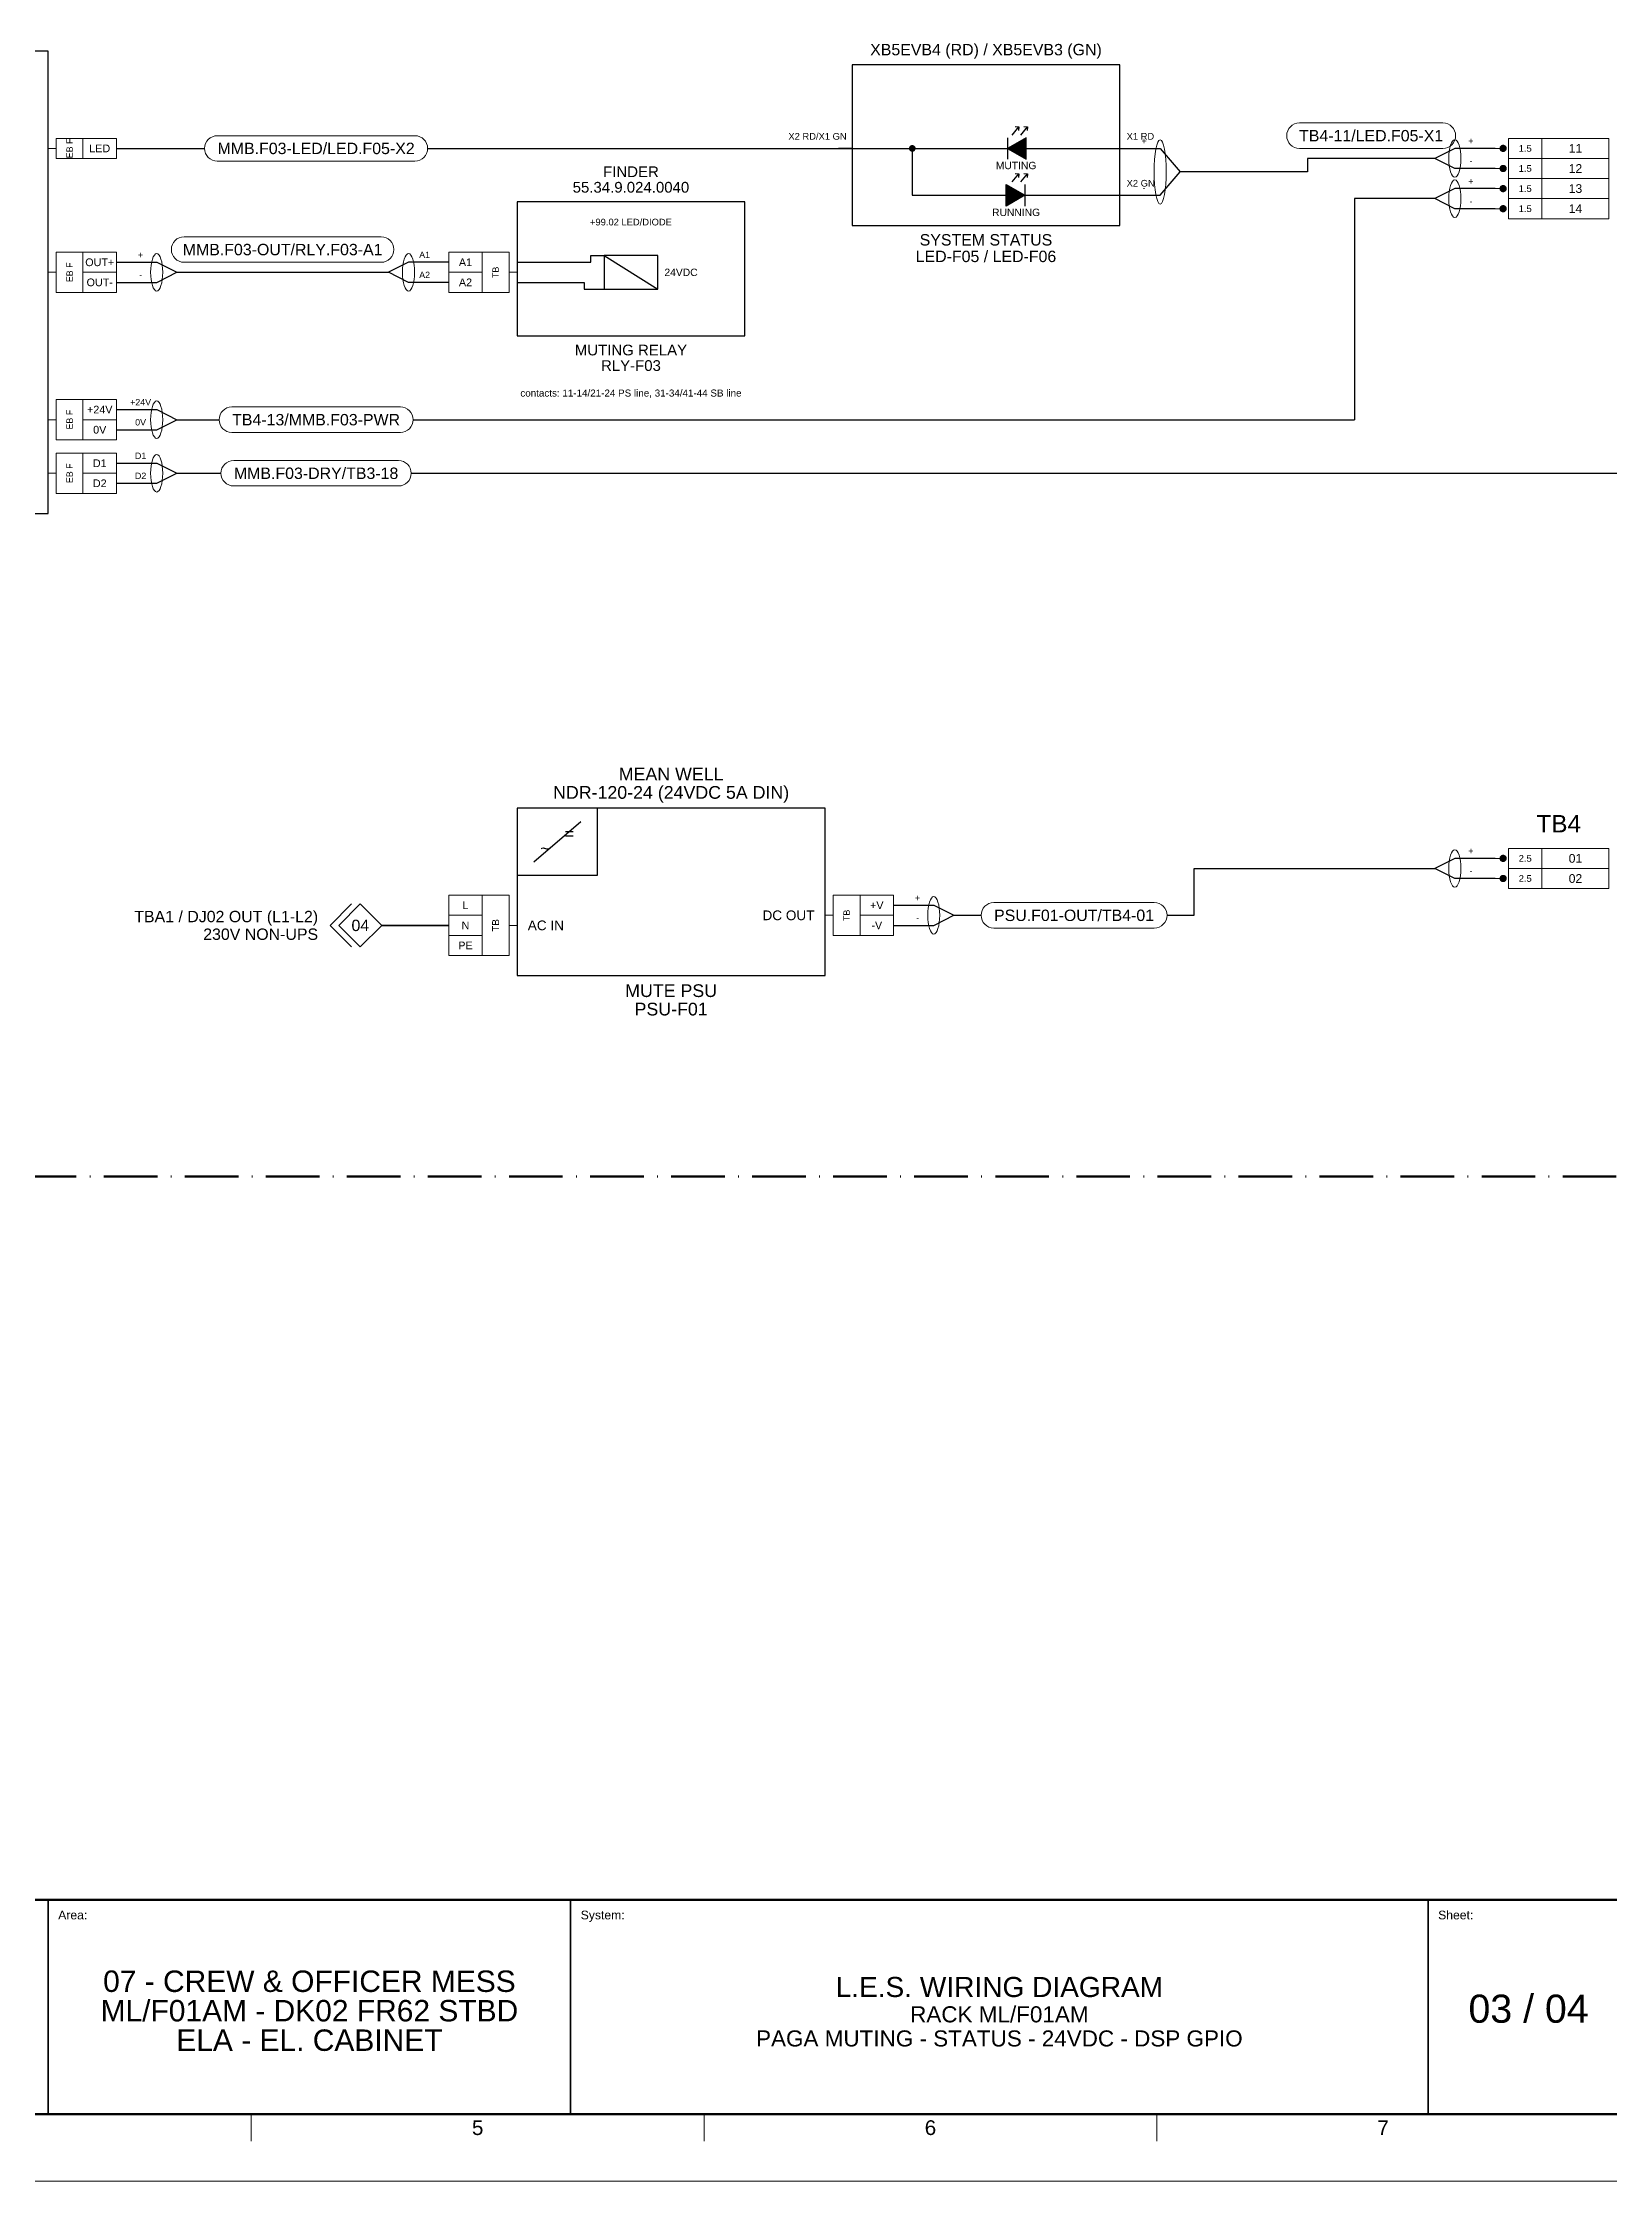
# Model space of a CAD drawing. Header units: millimetres. Extents: x 0 to 841, y 0 to 594.
# Drawn here: x 259.2 to 493, y 0 to 319.3 of the extents above; entities that cross this region are included whole.
import ezdxf
from ezdxf.enums import TextEntityAlignment as Align

# ---------------------------------------------------------------- set-up
doc = ezdxf.new("R2010")
doc.units = ezdxf.units.MM
doc.linetypes.add('AV_DASHDOT', pattern=[12, 8, -2, 0, -2])
for name, color, linetype, lineweight in [('AV-CONN', 7, 'Continuous', 18), ('AV-LABEL', 7, 'Continuous', 18), ('AV-NOTE', 7, 'Continuous', 18), ('AV-TB', 7, 'Continuous', 18), ('AV-TEXT', 7, 'Continuous', 18), ('AV-TEXT-DEV', 7, 'Continuous', 18)]:
    doc.layers.add(name, color=color, linetype=linetype, lineweight=lineweight)
for name, color, linetype, lineweight, true_color in [('AV-DEVICE', 7, 'Continuous', 25, 0x4682ff), ('AV-FRAME', 7, 'Continuous', 70, 0x7800ff), ('AV-RACK', 7, 'AV_DASHDOT', 50, 0xff00ff), ('AV-SYM', 7, 'Continuous', 25, 0x4682ff), ('AV-TITLE', 7, 'Continuous', 25, 0x7800ff), ('AV-XREF', 7, 'Continuous', 18, 0x00af00), ('AV-ZONE', 7, 'Continuous', 18, 0x7800ff), ('W-24VDC', 7, 'Continuous', 25, 0xc8003c), ('W-GPIO', 7, 'Continuous', 25, 0x964b00), ('W-POWER', 7, 'Continuous', 35, 0xeb8c00)]:
    doc.layers.add(name, color=color, linetype=linetype, lineweight=lineweight, true_color=true_color)
doc.styles.add('AV', font='arial.ttf')

msp = doc.modelspace()

# ---------------------------------------------------------------- hatches: boundary and pattern name
at = {"layer": 'AV-SYM', "true_color": 0xe60000}
h = msp.add_hatch(color=256, dxfattribs=at)
h.dxf.hatch_style = 1
h.paths.add_polyline_path([(406, 305.1), (403.2, 303.5), (406, 301.9)])
at = {"layer": 'AV-SYM', "true_color": 0x00aa00}
h = msp.add_hatch(color=256, dxfattribs=at)
h.dxf.hatch_style = 1
h.paths.add_polyline_path([(403, 298.1), (405.8, 296.5), (403, 294.9)])

# ---------------------------------------------------------------- linework, layer by layer
at = {"layer": 'AV-CONN'}
for p, q in [((260, 303.5), (261.2, 303.5)), ((260, 285), (261.2, 285)), ((330, 285), (328.8, 285)), ((260, 263), (261.2, 263)), ((260, 255), (261.2, 255)), ((376, 189), (377.2, 189)), ((330, 187.5), (328.8, 187.5))]:
    msp.add_line(p, q, dxfattribs=at)
for points in [[(261.2, 302), (265.2, 302), (265.2, 305), (261.2, 305)], [(265.2, 302), (270.2, 302), (270.2, 305), (265.2, 305)], [(261.2, 282), (265.2, 282), (265.2, 288), (261.2, 288)], [(265.2, 285), (270.2, 285), (270.2, 288), (265.2, 288)], [(319.8, 285), (324.8, 285), (324.8, 288), (319.8, 288)], [(324.8, 282), (328.8, 282), (328.8, 288), (324.8, 288)], [(265.2, 282), (270.2, 282), (270.2, 285), (265.2, 285)], [(319.8, 282), (324.8, 282), (324.8, 285), (319.8, 285)], [(261.2, 260), (265.2, 260), (265.2, 266), (261.2, 266)], [(265.2, 263), (270.2, 263), (270.2, 266), (265.2, 266)], [(265.2, 260), (270.2, 260), (270.2, 263), (265.2, 263)], [(261.2, 252), (265.2, 252), (265.2, 258), (261.2, 258)], [(265.2, 255), (270.2, 255), (270.2, 258), (265.2, 258)], [(265.2, 252), (270.2, 252), (270.2, 255), (265.2, 255)], [(319.8, 189), (324.8, 189), (324.8, 192), (319.8, 192)], [(324.8, 183), (328.8, 183), (328.8, 192), (324.8, 192)], [(377.2, 186), (381.2, 186), (381.2, 192), (377.2, 192)], [(381.2, 189), (386.2, 189), (386.2, 192), (381.2, 192)], [(319.8, 186), (324.8, 186), (324.8, 189), (319.8, 189)], [(381.2, 186), (386.2, 186), (386.2, 189), (381.2, 189)], [(319.8, 183), (324.8, 183), (324.8, 186), (319.8, 186)]]:
    msp.add_lwpolyline(points, close=True, dxfattribs=at)
for centre, major_axis, ratio in [((426, 300), (0, 4.8), 0.1875), ((470, 302), (0, 2.8), 0.321429), ((470, 296), (0, 2.8), 0.321429), ((276.2, 285), (0, 2.8), 0.321429), ((313.8, 285), (0, 2.8), 0.321429), ((276.2, 263), (0, 2.8), 0.321429), ((276.2, 255), (0, 2.8), 0.321429), ((470, 196), (0, 2.8), 0.321429), ((392.2, 189), (0, 2.8), 0.321429)]:
    msp.add_ellipse(centre, major_axis=major_axis, ratio=ratio, dxfattribs=at)
at = {"layer": 'AV-DEVICE'}
for p, q in [((380, 303.5), (378, 303.5)), ((420, 303.5), (422, 303.5)), ((420, 296.5), (422, 296.5))]:
    msp.add_line(p, q, dxfattribs=at)
for points in [[(200, 249), (260, 249), (260, 318), (200, 318)], [(380, 292), (420, 292), (420, 316), (380, 316)], [(330, 275.5), (364, 275.5), (364, 295.5), (330, 295.5)], [(330, 180), (376, 180), (376, 205), (330, 205)], [(330, 195), (342, 195), (342, 205), (330, 205)]]:
    msp.add_lwpolyline(points, close=True, dxfattribs=at)
at = {"layer": 'AV-FRAME'}
for points in [[(20, 10), (831, 10), (831, 584), (20, 584)], [(20, 10), (831, 10), (831, 42), (20, 42)]]:
    msp.add_lwpolyline(points, close=True, dxfattribs=at)
at = {"layer": 'AV-LABEL'}
for points in [[(446.79, 303.5), (468.21, 303.5, 1), (468.21, 307.3), (446.79, 307.3, 1)], [(285.25, 301.6), (314.75, 301.6, 1), (314.75, 305.4), (285.25, 305.4, 1)], [(280.29, 286.5), (309.71, 286.5, 1), (309.71, 290.3), (280.29, 290.3, 1)], [(287.42, 261.1), (312.58, 261.1, 1), (312.58, 264.9), (287.42, 264.9, 1)], [(287.7, 253.1), (312.3, 253.1, 1), (312.3, 256.9), (287.7, 256.9, 1)], [(401.17, 187.1), (425.13, 187.1, 1), (425.13, 190.9), (401.17, 190.9, 1)]]:
    msp.add_lwpolyline(points, format="xyb", close=True, dxfattribs=at)
at = {"layer": 'AV-RACK'}
msp.add_lwpolyline([(111, 150), (670, 150), (670, 572), (111, 572)], close=True, dxfattribs=at)
at = {"layer": 'AV-SYM', "true_color": 0xe60000}
for p, q in [((403.9, 305.5), (404.9, 306.7)), ((405.2, 305.5), (406.2, 306.7))]:
    msp.add_line(p, q, dxfattribs=at)
at = {"layer": 'AV-SYM'}
for p, q in [((380, 303.5), (389, 303.5)), ((389, 303.5), (403.2, 303.5)), ((389, 303.5), (389, 296.5)), ((403.2, 305.1), (403.2, 301.9)), ((406, 303.5), (420, 303.5)), ((405.8, 298.1), (405.8, 294.9)), ((389, 296.5), (403, 296.5)), ((405.8, 296.5), (420, 296.5)), ((341, 286.5), (341, 287.5)), ((341, 287.5), (343, 287.5)), ((343, 287.5), (351, 282.5)), ((330, 286.5), (341, 286.5)), ((330, 283.5), (340, 283.5)), ((340, 283.5), (340, 282.5)), ((340, 282.5), (343, 282.5)), ((332.5, 197), (339.5, 203))]:
    msp.add_line(p, q, dxfattribs=at)
at = {"layer": 'AV-SYM', "true_color": 0x00aa00}
for p, q in [((403.9, 298.5), (404.9, 299.7)), ((405.2, 298.5), (406.2, 299.7))]:
    msp.add_line(p, q, dxfattribs=at)
at = {"layer": 'AV-SYM', "true_color": 0xe60000}
for points in [[(404.35, 306.75), (404.9, 306.7), (404.85, 306.15)], [(405.65, 306.75), (406.2, 306.7), (406.15, 306.15)]]:
    msp.add_lwpolyline(points, dxfattribs=at)
at = {"layer": 'AV-SYM', "const_width": 0.5}
msp.add_lwpolyline([(388.75, 303.5, 1), (389.25, 303.5, 1)], format="xyb", close=True, dxfattribs=at)
at = {"layer": 'AV-SYM'}
for points in [[(406, 305.1), (403.2, 303.5), (406, 301.9)], [(403, 298.1), (405.8, 296.5), (403, 294.9)], [(343, 282.5), (351, 282.5), (351, 287.5), (343, 287.5)]]:
    msp.add_lwpolyline(points, close=True, dxfattribs=at)
at = {"layer": 'AV-SYM', "true_color": 0x00aa00}
for points in [[(404.35, 299.75), (404.9, 299.7), (404.85, 299.15)], [(405.65, 299.75), (406.2, 299.7), (406.15, 299.15)]]:
    msp.add_lwpolyline(points, dxfattribs=at)
at = {"layer": 'AV-TB'}
for p, q in [((477.2, 303.5), (476, 303.5)), ((483, 302), (483, 305)), ((477.2, 300.5), (476, 300.5)), ((483, 299), (483, 302)), ((477.2, 297.5), (476, 297.5)), ((483, 296), (483, 299)), ((477.2, 294.5), (476, 294.5)), ((483, 293), (483, 296)), ((483, 196), (483, 199)), ((477.2, 197.5), (476, 197.5)), ((483, 193), (483, 196)), ((477.2, 194.5), (476, 194.5))]:
    msp.add_line(p, q, dxfattribs=at)
at = {"layer": 'AV-TB', "const_width": 0.55}
for points in [[(476.93, 303.5, 1), (477.47, 303.5, 1)], [(476.93, 300.5, 1), (477.47, 300.5, 1)], [(476.93, 297.5, 1), (477.47, 297.5, 1)], [(476.93, 294.5, 1), (477.47, 294.5, 1)], [(476.93, 197.5, 1), (477.47, 197.5, 1)], [(476.93, 194.5, 1), (477.47, 194.5, 1)]]:
    msp.add_lwpolyline(points, format="xyb", close=True, dxfattribs=at)
at = {"layer": 'AV-TB'}
for points in [[(478, 302), (493, 302), (493, 305), (478, 305)], [(478, 299), (493, 299), (493, 302), (478, 302)], [(478, 296), (493, 296), (493, 299), (478, 299)], [(478, 293), (493, 293), (493, 296), (478, 296)], [(478, 196), (493, 196), (493, 199), (478, 199)], [(478, 193), (493, 193), (493, 196), (478, 196)]]:
    msp.add_lwpolyline(points, close=True, dxfattribs=at)
at = {"layer": 'AV-TITLE'}
for points in [[(208, 10), (260, 10), (260, 42), (208, 42)], [(260, 10), (338, 10), (338, 42), (260, 42)], [(338, 10), (466, 10), (466, 42), (338, 42)], [(466, 10), (496, 10), (496, 42), (466, 42)]]:
    msp.add_lwpolyline(points, close=True, dxfattribs=at)
at = {"layer": 'AV-XREF'}
msp.add_lwpolyline([(305.3, 190.7), (302.1, 187.5), (305.3, 184.3)], dxfattribs=at)
msp.add_lwpolyline([(303.4, 187.5), (306.6, 190.7), (309.8, 187.5), (306.6, 184.3)], close=True, dxfattribs=at)
at = {"layer": 'AV-ZONE'}
for p, q in [((290.33, 10), (290.33, 6)), ((357.92, 10), (357.92, 6)), ((425.5, 10), (425.5, 6))]:
    msp.add_line(p, q, dxfattribs=at)
at = {"layer": 'AV-ZONE', "lineweight": 13}
msp.add_lwpolyline([(0, 0), (841, 0), (841, 594), (0, 594)], close=True, dxfattribs=at)
at = {"layer": 'W-24VDC'}
for p, q in [((270.2, 303.5), (283.35, 303.5)), ((316.65, 303.5), (380, 303.5)), ((420, 303.5), (426, 303.5)), ((426, 303.5), (429, 300)), ((470, 303.5), (467, 302)), ((476, 303.5), (470, 303.5)), ((467, 302), (448, 302)), ((448, 302), (448, 300)), ((470, 300.5), (467, 302)), ((476, 300.5), (470, 300.5)), ((426, 296.5), (429, 300)), ((448, 300), (429, 300)), ((470, 297.5), (467, 296)), ((476, 297.5), (470, 297.5)), ((420, 296.5), (426, 296.5)), ((467, 296), (455, 296)), ((455, 296), (455, 263)), ((470, 294.5), (467, 296)), ((476, 294.5), (470, 294.5)), ((270.2, 264.5), (276.2, 264.5)), ((276.2, 264.5), (279.2, 263)), ((276.2, 261.5), (279.2, 263)), ((279.2, 263), (285.52, 263)), ((314.48, 263), (455, 263)), ((270.2, 261.5), (276.2, 261.5)), ((431.1, 189), (431.1, 196)), ((431.1, 196), (467, 196)), ((470, 197.5), (467, 196)), ((470, 194.5), (467, 196)), ((476, 197.5), (470, 197.5)), ((476, 194.5), (470, 194.5)), ((386.2, 190.5), (392.2, 190.5)), ((392.2, 190.5), (395.2, 189)), ((392.2, 187.5), (395.2, 189)), ((395.2, 189), (399.27, 189)), ((427.03, 189), (431.1, 189)), ((386.2, 187.5), (392.2, 187.5))]:
    msp.add_line(p, q, dxfattribs=at)
at = {"layer": 'W-GPIO'}
for p, q in [((270.2, 286.5), (276.2, 286.5)), ((276.2, 286.5), (279.2, 285)), ((276.2, 283.5), (279.2, 285)), ((279.2, 285), (310.8, 285)), ((313.8, 286.5), (310.8, 285)), ((313.8, 283.5), (310.8, 285)), ((319.8, 286.5), (313.8, 286.5)), ((270.2, 283.5), (276.2, 283.5)), ((319.8, 283.5), (313.8, 283.5)), ((270.2, 256.5), (276.2, 256.5)), ((276.2, 256.5), (279.2, 255)), ((270.2, 253.5), (276.2, 253.5)), ((276.2, 253.5), (279.2, 255)), ((279.2, 255), (285.8, 255)), ((314.2, 255), (523, 255))]:
    msp.add_line(p, q, dxfattribs=at)
at = {"layer": 'W-POWER'}
msp.add_line((319.8, 187.5), (309.8, 187.5), dxfattribs=at)

# ---------------------------------------------------------------- texts
at = {"layer": 'AV-CONN', "style": 'AV'}
for s, height, p in [('EB F', 0.95, (263.2, 303.5)), ('EB F', 0.95, (263.2, 285)), ('TB', 0.95, (326.8, 285)), ('EB F', 0.95, (263.2, 263)), ('EB F', 0.95, (263.2, 255)), ('TB', 0.95, (379.2, 189)), ('TB', 1.05, (326.8, 187.5))]:
    msp.add_text(s, height=height, rotation=90, dxfattribs=at).set_placement(p, align=Align.MIDDLE_CENTER)
for s, p in [('LED', (267.7, 303.5)), ('OUT+', (267.7, 286.5)), ('A1', (322.3, 286.5)), ('OUT-', (267.7, 283.5)), ('A2', (322.3, 283.5)), ('+24V', (267.7, 264.5)), ('0V', (267.7, 261.5)), ('D1', (267.7, 256.5)), ('D2', (267.7, 253.5)), ('L', (322.3, 190.5)), ('+V', (383.7, 190.5)), ('N', (322.3, 187.5)), ('-V', (383.7, 187.5)), ('PE', (322.3, 184.5))]:
    msp.add_text(s, height=1.15, dxfattribs=at).set_placement(p, align=Align.MIDDLE_CENTER)
at = {"layer": 'AV-LABEL', "style": 'AV'}
for s, p in [('MMB.F03-LED/LED.F05-X2', (300, 303.5)), ('TB4-11/LED.F05-X1', (457.5, 305.4)), ('MMB.F03-OUT/RLY.F03-A1', (295, 288.4)), ('TB4-13/MMB.F03-PWR', (300, 263)), ('MMB.F03-DRY/TB3-18', (300, 255)), ('PSU.F01-OUT/TB4-01', (413.15, 189))]:
    msp.add_text(s, height=1.7, dxfattribs=at).set_placement(p, align=Align.MIDDLE_CENTER)
at = {"layer": 'AV-NOTE', "style": 'AV'}
msp.add_text('X2 RD/X1 GN', height=1, dxfattribs=at).set_placement((379.2, 304.5), align=Align.BOTTOM_RIGHT)
for s, p in [('X1 RD', (421, 304.5)), ('X2 GN', (421, 297.5))]:
    msp.add_text(s, height=1, dxfattribs=at).set_placement(p, align=Align.BOTTOM_LEFT)
for s, p in [('+', (423.6, 303.85)), ('+', (472.4, 303.85)), ('-', (472.4, 300.85)), ('-', (423.6, 296.85)), ('+', (472.4, 297.85)), ('-', (472.4, 294.85)), ('+', (273.8, 286.85)), ('A1', (316.2, 286.85)), ('-', (273.8, 283.85)), ('A2', (316.2, 283.85)), ('+24V', (273.8, 264.85)), ('0V', (273.8, 261.85)), ('D1', (273.8, 256.85)), ('D2', (273.8, 253.85)), ('+', (472.4, 197.85)), ('-', (472.4, 194.85)), ('+', (389.8, 190.85)), ('-', (389.8, 187.85))]:
    msp.add_text(s, height=0.95, dxfattribs=at).set_placement(p, align=Align.BOTTOM_CENTER)
for s, height, p in [('MUTING', 1.1, (404.5, 301.5)), ('RUNNING', 1.1, (404.5, 294.5)), ('contacts: 11-14/21-24 PS line, 31-34/41-44 SB line', 1.05, (347, 267.5))]:
    msp.add_text(s, height=height, dxfattribs=at).set_placement(p, align=Align.TOP_CENTER)
msp.add_text('+99.02 LED/DIODE', height=1, dxfattribs=at).set_placement((347, 292.5), align=Align.MIDDLE_CENTER)
msp.add_text('24VDC', height=1.1, dxfattribs=at).set_placement((352, 285), align=Align.MIDDLE_LEFT)
at = {"layer": 'AV-SYM', "style": 'AV'}
for s, p in [('=', (337.8, 201.2)), ('~', (334.2, 199))]:
    msp.add_text(s, height=1.8, dxfattribs=at).set_placement(p, align=Align.MIDDLE_CENTER)
at = {"layer": 'AV-TB', "style": 'AV'}
for s, p in [('1.5', (480.5, 303.5)), ('1.5', (480.5, 300.5)), ('1.5', (480.5, 297.5)), ('1.5', (480.5, 294.5)), ('2.5', (480.5, 197.5)), ('2.5', (480.5, 194.5))]:
    msp.add_text(s, height=1, dxfattribs=at).set_placement(p, align=Align.MIDDLE_CENTER)
at = {"layer": 'AV-TB', "true_color": 0x000000, "style": 'AV'}
for s, p in [('11', (488, 303.5)), ('12', (488, 300.5)), ('13', (488, 297.5)), ('14', (488, 294.5)), ('01', (488, 197.5)), ('02', (488, 194.5))]:
    msp.add_text(s, height=1.3, dxfattribs=at).set_placement(p, align=Align.MIDDLE_CENTER)
at = {"layer": 'AV-TEXT', "style": 'AV'}
for s, height, p in [('TBA1 / DJ02 OUT (L1-L2)', 1.7, (300.3, 188.82)), ('DC OUT', 1.45, (374.4, 189)), ('230V NON-UPS', 1.7, (300.3, 186.18))]:
    msp.add_text(s, height=height, dxfattribs=at).set_placement(p, align=Align.MIDDLE_RIGHT)
msp.add_text('04', height=1.7, dxfattribs=at).set_placement((306.6, 187.5), align=Align.MIDDLE_CENTER)
msp.add_text('AC IN', height=1.45, dxfattribs=at).set_placement((331.6, 187.5), align=Align.MIDDLE_LEFT)
at = {"layer": 'AV-TEXT', "true_color": 0x7800ff, "style": 'AV'}
for s, p in [('Area:', (261.5, 40.4)), ('System:', (339.5, 40.4)), ('Sheet:', (467.5, 40.4))]:
    msp.add_text(s, height=1.3, dxfattribs=at).set_placement(p, align=Align.TOP_LEFT)
at = {"layer": 'AV-TEXT', "style": 'AV'}
for s, height, p in [('07 - CREW & OFFICER MESS', 3.2, (299, 27.3)), ('L.E.S. WIRING DIAGRAM', 3, (402, 26.6)), ('ML/F01AM - DK02 FR62 STBD', 3.2, (299, 22.9)), ('RACK ML/F01AM', 2.4, (402, 23)), ('03 / 04', 4.2, (481, 22.4)), ('ELA - EL. CABINET', 3.2, (299, 18.5)), ('PAGA MUTING - STATUS - 24VDC - DSP GPIO', 2.4, (402, 19.4))]:
    msp.add_text(s, height=height, dxfattribs=at).set_placement(p, align=Align.BOTTOM_CENTER)
at = {"layer": 'AV-TEXT-DEV', "style": 'AV'}
for s, height, p in [('XB5EVB4 (RD) / XB5EVB3 (GN)', 1.7, (400, 318.25)), ('FINDER', 1.6, (347, 300.02)), ('55.34.9.024.0040', 1.6, (347, 297.7)), ('SYSTEM STATUS', 1.7, (400, 289.85)), ('LED-F05 / LED-F06', 1.7, (400, 287.38)), ('MUTING RELAY', 1.6, (347, 273.4)), ('RLY-F03', 1.6, (347, 271.08)), ('MEAN WELL', 1.9, (353, 210.1)), ('NDR-120-24 (24VDC 5A DIN)', 1.9, (353, 207.35)), ('MUTE PSU', 1.9, (353, 177.75)), ('PSU-F01', 1.9, (353, 175))]:
    msp.add_text(s, height=height, dxfattribs=at).set_placement(p, align=Align.MIDDLE_CENTER)
msp.add_text('TB4', height=2.6, dxfattribs=at).set_placement((485.5, 200.6), align=Align.BOTTOM_CENTER)
at = {"layer": 'AV-ZONE', "true_color": 0x7800ff, "style": 'AV'}
for s, p in [('5', (324.12, 8)), ('6', (391.71, 8)), ('7', (459.29, 8))]:
    msp.add_text(s, height=2.2, dxfattribs=at).set_placement(p, align=Align.MIDDLE_CENTER)

doc.saveas('drawing.dxf')
